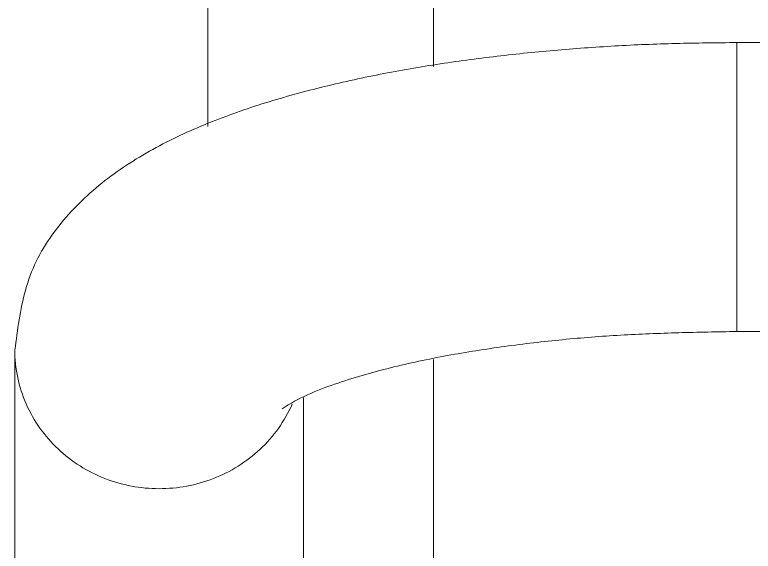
# Model space of a CAD drawing. Header units: millimetres. Extents: x 2179 to 48742, y 3478 to 161002.
# Drawn here: x 23007.4 to 23089.2, y 147884.4 to 147943.9 of the extents above; entities that cross this region are included whole.
import ezdxf

# ---------------------------------------------------------------- set-up
doc = ezdxf.new("R2010")
doc.units = ezdxf.units.MM
doc.layers.add('0-1', color=7, linetype='Continuous', lineweight=9)
doc.layers.add('2966-1_navrh dispozice stroju-HK_02_dwg-1', color=7, linetype='Continuous', lineweight=9, true_color=0x919191)

# ---------------------------------------------------------------- blocks, each defined once
blk = doc.blocks.new('2966-1_navrh dispozice stroju-HK_02_dwg_SE2259-903769-1NP _ stroje')
at = {"layer": '0-1'}
for p, q in [((-9893.854, -1015.346), (-9918.502, -1015.346)), ((-9838.502, -1015.346), (-9861.416, -1015.346))]:
    blk.add_line(p, q, dxfattribs=at)
blk = doc.blocks.new('2966-1_navrh dispozice stroju-HK_02_dwg_SE2258-903770-1NP _ stroje')
at = {"layer": '0-1'}
blk.add_line((-9918.502, -1040.346), (-9887.226, -1040.346), dxfattribs=at)
blk.add_blockref('2966-1_navrh dispozice stroju-HK_02_dwg_SE2259-903769-1NP _ stroje', (0, 0))
blk = doc.blocks.new('2966-1_navrh dispozice stroju-HK_02_dwg_SE2253-903775-1NP _ stroje')
at = {"layer": '0-1', "flags": 128}
for points in [[(-9864.502, -827.746), (-9864.502, -981.746), (-9896.502, -981.746), (-9896.502, -827.746)], [(-9818.502, -1029.746), (-9821.103, -1029.746), (-9857.203, -1029.746)], [(-9862.442, -1061.746), (-9821.103, -1061.746), (-9818.502, -1061.746)]]:
    blk.add_lwpolyline(points, dxfattribs=at)
at = {"layer": '0-1'}
for points, knots in [([(-9896.502, -981.746), (-9896.481, -984), (-9896.445, -987.382), (-9896.301, -991.889), (-9896.134, -995.267), (-9895.916, -998.641), (-9895.647, -1002.013), (-9895.326, -1005.379), (-9894.952, -1008.74), (-9894.521, -1012.095), (-9894.027, -1015.44), (-9893.468, -1018.776), (-9892.837, -1022.099), (-9892.13, -1025.406), (-9891.338, -1028.694), (-9890.453, -1031.958), (-9889.462, -1035.192), (-9888.354, -1038.388), (-9887.105, -1041.532), (-9885.689, -1044.605), (-9884.079, -1047.582), (-9882.26, -1050.437), (-9880.18, -1053.11), (-9877.824, -1055.546), (-9875.208, -1057.699), (-9872.313, -1059.481), (-9868.052, -1061.038), (-9864.668, -1061.442), (-9862.442, -1061.746)], [0, 0, 0, 0, 0.071431, 0.107147, 0.142862, 0.178578, 0.214294, 0.250009, 0.285725, 0.321441, 0.357156, 0.392872, 0.428588, 0.464303, 0.500019, 0.535734, 0.57145, 0.607165, 0.64288, 0.678594, 0.714308, 0.75002, 0.785732, 0.821443, 0.857154, 0.892863, 0.928574, 1, 1, 1, 1]), ([(-9855.929, -1032.133), (-9857.142, -1030.342), (-9858.366, -1027.346), (-9859.666, -1023.252), (-9860.499, -1020.137), (-9861.219, -1016.994), (-9861.843, -1013.831), (-9862.386, -1010.653), (-9862.857, -1007.464), (-9863.263, -1004.266), (-9863.607, -1001.061), (-9863.889, -997.849), (-9864.105, -994.633), (-9864.26, -991.413), (-9864.403, -987.117), (-9864.462, -983.894), (-9864.502, -981.746)], [0, 0, 0, 0, 0.124908, 0.187412, 0.249918, 0.312425, 0.374932, 0.43744, 0.499947, 0.562454, 0.624961, 0.687468, 0.749975, 0.812481, 0.874988, 1, 1, 1, 1]), ([(-9862.462, -1061.746), (-9860.408, -1061.752), (-9857.334, -1061.096), (-9853.747, -1059.058), (-9851.416, -1057.025), (-9849.526, -1054.577), (-9848.136, -1051.816), (-9847.285, -1048.844), (-9846.997, -1045.766), (-9847.278, -1042.688), (-9848.121, -1039.714), (-9849.504, -1036.949), (-9852.016, -1033.679), (-9854.564, -1031.846), (-9856.443, -1031.018)], [0, 0, 0, 0, 0.142832, 0.214252, 0.285676, 0.357105, 0.428538, 0.499973, 0.57141, 0.642847, 0.714283, 0.785715, 0.857144, 1, 1, 1, 1])]:
    blk.add_open_spline(points, degree=3, knots=knots, dxfattribs=at)
blk = doc.blocks.new('2966-1_navrh dispozice stroju-HK_02_dwg-876232-1NP _ stroje')
at = {"rotation": 328.989640494807}
for name in ['2966-1_navrh dispozice stroju-HK_02_dwg_SE2253-903775-1NP _ stroje', '2966-1_navrh dispozice stroju-HK_02_dwg_SE2258-903770-1NP _ stroje']:
    blk.add_blockref(name, (-62300.539, 46431.802), dxfattribs=at)

msp = doc.modelspace()

# ---------------------------------------------------------------- block references
at = {"layer": '2966-1_navrh dispozice stroju-HK_02_dwg-1', "rotation": 301.0103595051887}
msp.add_blockref('2966-1_navrh dispozice stroju-HK_02_dwg-876232-1NP _ stroje', (16370.456, 60726.753), dxfattribs=at)

doc.saveas('drawing.dxf')
